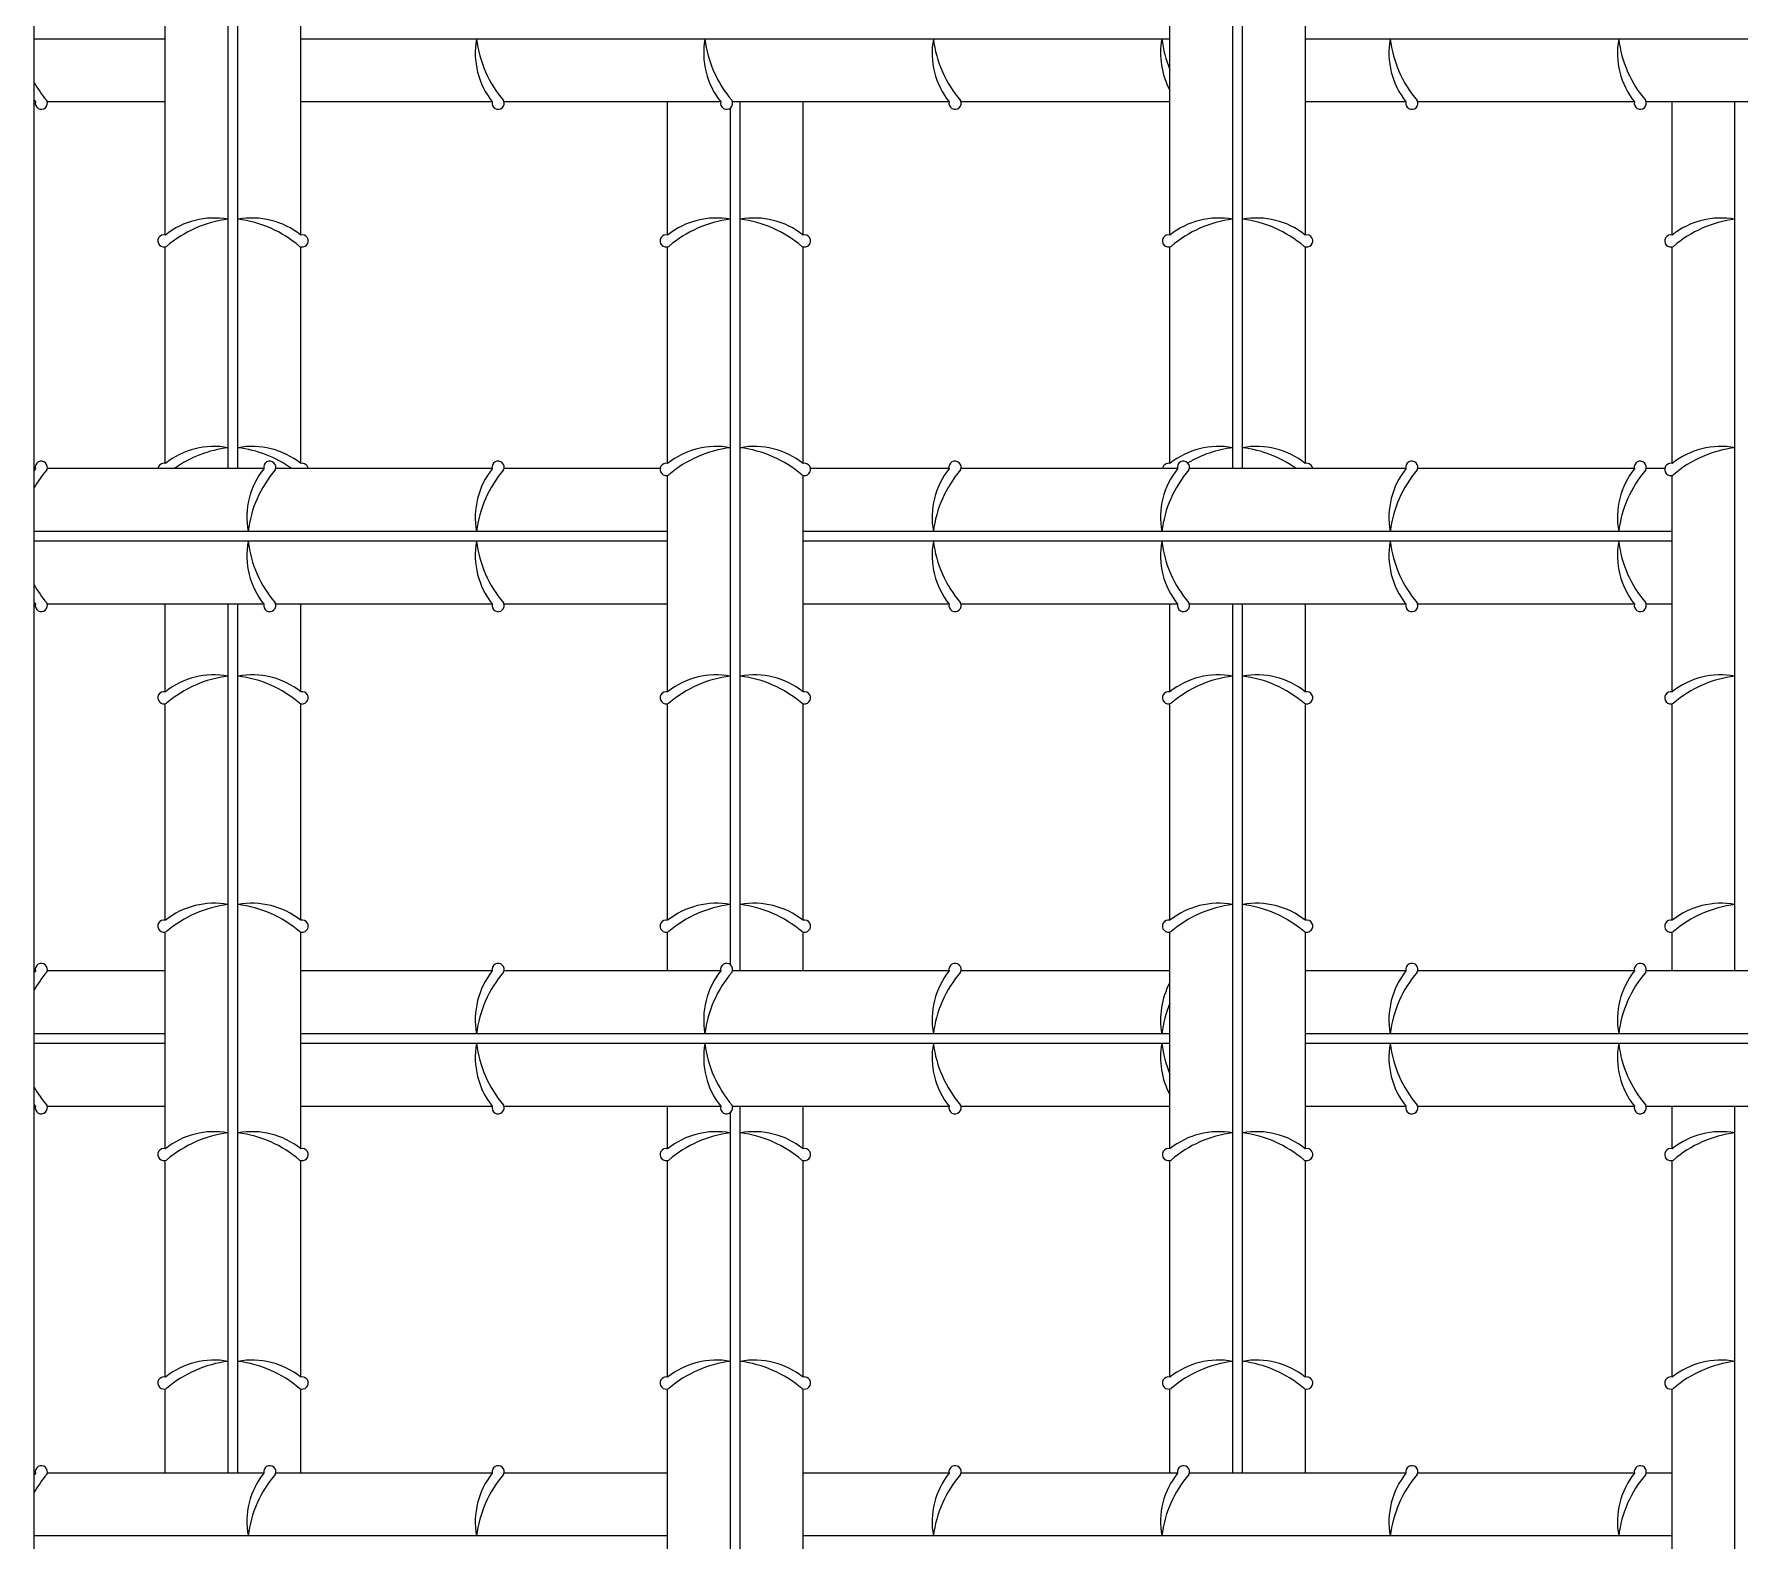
# Model space of a CAD drawing. Header units: millimetres. Extents: x -4774.1 to -4752.9, y -4666.5 to -4651.
# Drawn here: x -4761.514 to -4760.564, y -4660.878 to -4660.038 of the extents above; entities that cross this region are included whole.
import ezdxf

# ---------------------------------------------------------------- set-up
doc = ezdxf.new("R2010")
doc.units = ezdxf.units.MM
doc.header["$LTSCALE"] = 10
doc.layers.add('Termotécnica', color=7, linetype='Continuous')

msp = doc.modelspace()

# ---------------------------------------------------------------- linework, layer by layer
at = {"layer": 'Termotécnica', "color": 2}
msp.add_line((-4761.51441, -4661.56115), (-4761.51441, -4658.00395), dxfattribs=at)
at = {"layer": 'Termotécnica', "color": 1}
for p, q in [((-4761.40626, -4660.28013), (-4761.40626, -4659.79569)), ((-4761.40078, -4660.28013), (-4761.40078, -4659.79569)), ((-4760.84626, -4660.28013), (-4760.84626, -4659.79569)), ((-4760.84078, -4660.28013), (-4760.84078, -4659.79569)), ((-4761.4413, -4660.14991), (-4761.4413, -4660.02917)), ((-4761.36574, -4660.14991), (-4761.36574, -4660.02917)), ((-4760.8813, -4660.14991), (-4760.8813, -4660.02917)), ((-4760.80574, -4660.14991), (-4760.80574, -4660.02917)), ((-4761.4413, -4660.04065), (-4761.51441, -4660.04065)), ((-4760.8813, -4660.04065), (-4761.36574, -4660.04065)), ((-4760.3213, -4660.04065), (-4760.80574, -4660.04065)), ((-4761.5137, -4660.07569), (-4761.51441, -4660.07569)), ((-4761.4413, -4660.07569), (-4761.5071, -4660.07569)), ((-4761.25902, -4660.07569), (-4761.36574, -4660.07569)), ((-4761.13168, -4660.07569), (-4761.25242, -4660.07569)), ((-4761.1613, -4660.14991), (-4761.1613, -4660.07569)), ((-4761.12626, -4660.55673), (-4761.12626, -4660.0791)), ((-4761.00435, -4660.07569), (-4761.12508, -4660.07569)), ((-4761.12078, -4660.56013), (-4761.12078, -4660.07569)), ((-4761.08574, -4660.14991), (-4761.08574, -4660.07569)), ((-4760.8813, -4660.07569), (-4760.99774, -4660.07569)), ((-4760.74967, -4660.07569), (-4760.80574, -4660.07569)), ((-4760.62233, -4660.07569), (-4760.74307, -4660.07569)), ((-4760.49499, -4660.07569), (-4760.61573, -4660.07569)), ((-4760.6013, -4660.14991), (-4760.6013, -4660.07569)), ((-4760.56626, -4660.56013), (-4760.56626, -4660.07569)), ((-4761.4413, -4660.27725), (-4761.4413, -4660.15651)), ((-4761.36574, -4660.27725), (-4761.36574, -4660.15651)), ((-4761.1613, -4660.27725), (-4761.1613, -4660.15651)), ((-4761.08574, -4660.27725), (-4761.08574, -4660.15651)), ((-4760.8813, -4660.27725), (-4760.8813, -4660.15651)), ((-4760.80574, -4660.27725), (-4760.80574, -4660.15651)), ((-4760.6013, -4660.27725), (-4760.6013, -4660.15651)), ((-4761.5137, -4660.28013), (-4761.51441, -4660.28013)), ((-4761.38636, -4660.28013), (-4761.5071, -4660.28013)), ((-4761.25902, -4660.28013), (-4761.37976, -4660.28013)), ((-4761.16543, -4660.28013), (-4761.25242, -4660.28013)), ((-4761.1613, -4660.40458), (-4761.1613, -4660.28385)), ((-4761.08574, -4660.40458), (-4761.08574, -4660.28385)), ((-4761.00435, -4660.28013), (-4761.08161, -4660.28013)), ((-4760.87701, -4660.28013), (-4760.99774, -4660.28013)), ((-4760.74967, -4660.28013), (-4760.8704, -4660.28013)), ((-4760.62233, -4660.28013), (-4760.74307, -4660.28013)), ((-4760.60543, -4660.28013), (-4760.61573, -4660.28013)), ((-4760.6013, -4660.40458), (-4760.6013, -4660.28385)), ((-4761.1613, -4660.31518), (-4761.51441, -4660.31518)), ((-4761.1613, -4660.32065), (-4761.51441, -4660.32065)), ((-4760.6013, -4660.31518), (-4761.08574, -4660.31518)), ((-4760.6013, -4660.32065), (-4761.08574, -4660.32065)), ((-4761.5137, -4660.35569), (-4761.51441, -4660.35569)), ((-4761.38636, -4660.35569), (-4761.5071, -4660.35569)), ((-4761.4413, -4660.40458), (-4761.4413, -4660.35569)), ((-4761.40626, -4660.84013), (-4761.40626, -4660.35569)), ((-4761.40078, -4660.84013), (-4761.40078, -4660.35569)), ((-4761.25902, -4660.35569), (-4761.37976, -4660.35569)), ((-4761.36574, -4660.40458), (-4761.36574, -4660.35569)), ((-4761.1613, -4660.35569), (-4761.25242, -4660.35569)), ((-4761.00435, -4660.35569), (-4761.08574, -4660.35569)), ((-4760.87701, -4660.35569), (-4760.99774, -4660.35569)), ((-4760.8813, -4660.40458), (-4760.8813, -4660.35569)), ((-4760.74967, -4660.35569), (-4760.8704, -4660.35569)), ((-4760.84626, -4660.84013), (-4760.84626, -4660.35569)), ((-4760.84078, -4660.84013), (-4760.84078, -4660.35569)), ((-4760.80574, -4660.40458), (-4760.80574, -4660.35569)), ((-4760.62233, -4660.35569), (-4760.74307, -4660.35569)), ((-4760.6013, -4660.35569), (-4760.61573, -4660.35569)), ((-4761.4413, -4660.53192), (-4761.4413, -4660.41119)), ((-4761.36574, -4660.53192), (-4761.36574, -4660.41119)), ((-4761.1613, -4660.53192), (-4761.1613, -4660.41119)), ((-4761.08574, -4660.53192), (-4761.08574, -4660.41119)), ((-4760.8813, -4660.53192), (-4760.8813, -4660.41119)), ((-4760.80574, -4660.53192), (-4760.80574, -4660.41119)), ((-4760.6013, -4660.53192), (-4760.6013, -4660.41119)), ((-4761.4413, -4660.65926), (-4761.4413, -4660.53853)), ((-4761.36574, -4660.65926), (-4761.36574, -4660.53853)), ((-4761.1613, -4660.56013), (-4761.1613, -4660.53853)), ((-4761.08574, -4660.56013), (-4761.08574, -4660.53853)), ((-4760.8813, -4660.65926), (-4760.8813, -4660.53853)), ((-4760.80574, -4660.65926), (-4760.80574, -4660.53853)), ((-4760.6013, -4660.56013), (-4760.6013, -4660.53853)), ((-4761.5137, -4660.56013), (-4761.51441, -4660.56013)), ((-4761.4413, -4660.56013), (-4761.5071, -4660.56013)), ((-4761.25902, -4660.56013), (-4761.36574, -4660.56013)), ((-4761.13168, -4660.56013), (-4761.25242, -4660.56013)), ((-4761.00435, -4660.56013), (-4761.12508, -4660.56013)), ((-4760.8813, -4660.56013), (-4760.99774, -4660.56013)), ((-4760.74967, -4660.56013), (-4760.80574, -4660.56013)), ((-4760.62233, -4660.56013), (-4760.74307, -4660.56013)), ((-4760.49499, -4660.56013), (-4760.61573, -4660.56013)), ((-4761.4413, -4660.59518), (-4761.51441, -4660.59518)), ((-4760.8813, -4660.59518), (-4761.36574, -4660.59518)), ((-4760.3213, -4660.59518), (-4760.80574, -4660.59518)), ((-4761.4413, -4660.60065), (-4761.51441, -4660.60065)), ((-4760.8813, -4660.60065), (-4761.36574, -4660.60065)), ((-4760.3213, -4660.60065), (-4760.80574, -4660.60065)), ((-4761.5137, -4660.63569), (-4761.51441, -4660.63569)), ((-4761.4413, -4660.63569), (-4761.5071, -4660.63569)), ((-4761.25902, -4660.63569), (-4761.36574, -4660.63569)), ((-4761.13168, -4660.63569), (-4761.25242, -4660.63569)), ((-4761.1613, -4660.65926), (-4761.1613, -4660.63569)), ((-4761.00435, -4660.63569), (-4761.12508, -4660.63569)), ((-4761.12078, -4661.12013), (-4761.12078, -4660.63569)), ((-4761.08574, -4660.65926), (-4761.08574, -4660.63569)), ((-4760.8813, -4660.63569), (-4760.99774, -4660.63569)), ((-4760.74967, -4660.63569), (-4760.80574, -4660.63569)), ((-4760.62233, -4660.63569), (-4760.74307, -4660.63569)), ((-4760.49499, -4660.63569), (-4760.61573, -4660.63569)), ((-4760.6013, -4660.65926), (-4760.6013, -4660.63569)), ((-4760.56626, -4661.12013), (-4760.56626, -4660.63569)), ((-4761.12626, -4661.11673), (-4761.12626, -4660.6391)), ((-4761.4413, -4660.7866), (-4761.4413, -4660.66586)), ((-4761.36574, -4660.7866), (-4761.36574, -4660.66586)), ((-4761.1613, -4660.7866), (-4761.1613, -4660.66586)), ((-4761.08574, -4660.7866), (-4761.08574, -4660.66586)), ((-4760.8813, -4660.7866), (-4760.8813, -4660.66586)), ((-4760.80574, -4660.7866), (-4760.80574, -4660.66586)), ((-4760.6013, -4660.7866), (-4760.6013, -4660.66586)), ((-4761.4413, -4660.84013), (-4761.4413, -4660.7932)), ((-4761.36574, -4660.84013), (-4761.36574, -4660.7932)), ((-4761.1613, -4660.91394), (-4761.1613, -4660.7932)), ((-4761.08574, -4660.91394), (-4761.08574, -4660.7932)), ((-4760.8813, -4660.84013), (-4760.8813, -4660.7932)), ((-4760.80574, -4660.84013), (-4760.80574, -4660.7932)), ((-4760.6013, -4660.91394), (-4760.6013, -4660.7932)), ((-4761.5137, -4660.84013), (-4761.51441, -4660.84013)), ((-4761.38636, -4660.84013), (-4761.5071, -4660.84013)), ((-4761.25902, -4660.84013), (-4761.37976, -4660.84013)), ((-4761.1613, -4660.84013), (-4761.25242, -4660.84013)), ((-4761.00435, -4660.84013), (-4761.08574, -4660.84013)), ((-4760.87701, -4660.84013), (-4760.99774, -4660.84013)), ((-4760.74967, -4660.84013), (-4760.8704, -4660.84013)), ((-4760.62233, -4660.84013), (-4760.74307, -4660.84013)), ((-4760.6013, -4660.84013), (-4760.61573, -4660.84013)), ((-4761.1613, -4660.87518), (-4761.51441, -4660.87518)), ((-4760.6013, -4660.87518), (-4761.08574, -4660.87518))]:
    msp.add_line(p, q, dxfattribs=at)
for centre, radius, start, end in [((-4761.22499, -4660.04852), 0.04351, 169.57076, 218.5566), ((-4761.20372, -4660.03293), 0.06452, 186.86839, 220.62305), ((-4761.09765, -4660.04852), 0.04351, 169.57076, 218.5566), ((-4761.07638, -4660.03293), 0.06452, 186.86839, 220.62305), ((-4760.97031, -4660.04852), 0.04351, 169.57076, 218.5566), ((-4760.94904, -4660.03293), 0.06452, 186.86839, 220.62305), ((-4760.84297, -4660.04852), 0.04351, 169.57076, 208.24961), ((-4760.82171, -4660.03293), 0.06452, 186.86839, 202.5347), ((-4760.71564, -4660.04852), 0.04351, 169.57076, 218.5566), ((-4760.69437, -4660.03293), 0.06452, 186.86839, 220.62305), ((-4760.5883, -4660.04852), 0.04351, 169.57076, 218.5566), ((-4760.56703, -4660.03293), 0.06452, 186.86839, 220.62305), ((-4761.4584, -4660.03293), 0.06452, 209.75256, 220.62305), ((-4761.47967, -4660.04852), 0.04351, 217.00027, 218.5566), ((-4761.5104, -4660.07646), 0.00339, 166.04615, 26.62573), ((-4761.25572, -4660.07646), 0.00339, 166.04615, 26.62573), ((-4761.12838, -4660.07646), 0.00339, 166.04615, 26.62573), ((-4761.00104, -4660.07646), 0.00339, 166.04615, 26.62573), ((-4760.74637, -4660.07646), 0.00339, 166.04615, 26.62573), ((-4760.61903, -4660.07646), 0.00339, 166.04615, 26.62573), ((-4761.41413, -4660.18394), 0.04351, 79.57076, 128.5566), ((-4761.39854, -4660.20521), 0.06452, 96.86839, 130.62305), ((-4761.39291, -4660.18394), 0.04351, 51.4434, 100.42924), ((-4761.4085, -4660.20521), 0.06452, 49.37695, 83.13161), ((-4761.13413, -4660.18394), 0.04351, 79.57076, 128.5566), ((-4761.11854, -4660.20521), 0.06452, 96.86839, 130.62305), ((-4761.11291, -4660.18394), 0.04351, 51.4434, 100.42924), ((-4761.1285, -4660.20521), 0.06452, 49.37695, 83.13161), ((-4760.85413, -4660.18394), 0.04351, 79.57076, 128.5566), ((-4760.83854, -4660.20521), 0.06452, 96.86839, 130.62305), ((-4760.83291, -4660.18394), 0.04351, 51.4434, 100.42924), ((-4760.8485, -4660.20521), 0.06452, 49.37695, 83.13161), ((-4760.57413, -4660.18394), 0.04351, 79.57076, 128.5566), ((-4760.55854, -4660.20521), 0.06452, 96.86839, 130.62305), ((-4761.44207, -4660.15321), 0.00339, 76.04615, 296.62573), ((-4761.36497, -4660.15321), 0.00339, 243.37427, 103.95385), ((-4761.16207, -4660.15321), 0.00339, 76.04615, 296.62573), ((-4761.08497, -4660.15321), 0.00339, 243.37427, 103.95385), ((-4760.88207, -4660.15321), 0.00339, 76.04615, 296.62573), ((-4760.80497, -4660.15321), 0.00339, 243.37427, 103.95385), ((-4760.60207, -4660.15321), 0.00339, 76.04615, 296.62573), ((-4761.41413, -4660.31128), 0.04351, 79.57076, 128.5566), ((-4761.39854, -4660.33255), 0.06452, 96.86839, 125.66714), ((-4761.39291, -4660.31128), 0.04351, 51.4434, 100.42924), ((-4761.4085, -4660.33255), 0.06452, 54.33286, 83.13161), ((-4761.13413, -4660.31128), 0.04351, 79.57076, 128.5566), ((-4761.11854, -4660.33255), 0.06452, 96.86839, 130.62305), ((-4761.11291, -4660.31128), 0.04351, 51.4434, 100.42924), ((-4761.1285, -4660.33255), 0.06452, 49.37695, 83.13161), ((-4760.85413, -4660.31128), 0.04351, 79.57076, 128.5566), ((-4760.83854, -4660.33255), 0.06452, 96.86839, 120.52293), ((-4760.83291, -4660.31128), 0.04351, 51.4434, 100.42924), ((-4760.8485, -4660.33255), 0.06452, 54.33286, 83.13161), ((-4760.57413, -4660.31128), 0.04351, 79.57076, 128.5566), ((-4760.55854, -4660.33255), 0.06452, 96.86839, 130.62305), ((-4761.47967, -4660.3073), 0.04351, 141.4434, 142.99973), ((-4761.4584, -4660.32289), 0.06452, 139.37695, 150.24744), ((-4761.5104, -4660.27936), 0.00339, 333.37427, 193.95385), ((-4761.44207, -4660.28055), 0.00339, 76.04615, 172.95227), ((-4761.35233, -4660.3073), 0.04351, 141.4434, 190.42924), ((-4761.33106, -4660.32289), 0.06452, 139.37695, 173.13161), ((-4761.38306, -4660.27936), 0.00339, 333.37427, 193.95385), ((-4761.36497, -4660.28055), 0.00339, 7.04773, 103.95385), ((-4761.22499, -4660.3073), 0.04351, 141.4434, 190.42924), ((-4761.20372, -4660.32289), 0.06452, 139.37695, 173.13161), ((-4761.25572, -4660.27936), 0.00339, 333.37427, 193.95385), ((-4761.16207, -4660.28055), 0.00339, 76.04615, 296.62573), ((-4761.08497, -4660.28055), 0.00339, 243.37427, 103.95385), ((-4760.97031, -4660.3073), 0.04351, 141.4434, 190.42924), ((-4760.94904, -4660.32289), 0.06452, 139.37695, 173.13161), ((-4761.00104, -4660.27936), 0.00339, 333.37427, 193.95385), ((-4760.84297, -4660.3073), 0.04351, 141.4434, 190.42924), ((-4760.82171, -4660.32289), 0.06452, 139.37695, 173.13161), ((-4760.88207, -4660.28055), 0.00339, 76.04615, 172.95227), ((-4760.87371, -4660.27936), 0.00339, 333.37427, 193.95385), ((-4760.80497, -4660.28055), 0.00339, 7.04773, 103.95385), ((-4760.71564, -4660.3073), 0.04351, 141.4434, 190.42924), ((-4760.69437, -4660.32289), 0.06452, 139.37695, 173.13161), ((-4760.74637, -4660.27936), 0.00339, 333.37427, 193.95385), ((-4760.5883, -4660.3073), 0.04351, 141.4434, 190.42924), ((-4760.56703, -4660.32289), 0.06452, 139.37695, 173.13161), ((-4760.61903, -4660.27936), 0.00339, 333.37427, 193.95385), ((-4760.60207, -4660.28055), 0.00339, 76.04615, 296.62573), ((-4761.35233, -4660.32852), 0.04351, 169.57076, 218.5566), ((-4761.33106, -4660.31293), 0.06452, 186.86839, 220.62305), ((-4761.22499, -4660.32852), 0.04351, 169.57076, 218.5566), ((-4761.20372, -4660.31293), 0.06452, 186.86839, 220.62305), ((-4760.97031, -4660.32852), 0.04351, 169.57076, 218.5566), ((-4760.94904, -4660.31293), 0.06452, 186.86839, 220.62305), ((-4760.84297, -4660.32852), 0.04351, 169.57076, 218.5566), ((-4760.82171, -4660.31293), 0.06452, 186.86839, 220.62305), ((-4760.71564, -4660.32852), 0.04351, 169.57076, 218.5566), ((-4760.69437, -4660.31293), 0.06452, 186.86839, 220.62305), ((-4760.5883, -4660.32852), 0.04351, 169.57076, 218.5566), ((-4760.56703, -4660.31293), 0.06452, 186.86839, 220.62305), ((-4761.4584, -4660.31293), 0.06452, 209.75256, 220.62305), ((-4761.47967, -4660.32852), 0.04351, 217.00027, 218.5566), ((-4761.5104, -4660.35646), 0.00339, 166.04615, 26.62573), ((-4761.38306, -4660.35646), 0.00339, 166.04615, 26.62573), ((-4761.25572, -4660.35646), 0.00339, 166.04615, 26.62573), ((-4761.00104, -4660.35646), 0.00339, 166.04615, 26.62573), ((-4760.87371, -4660.35646), 0.00339, 166.04615, 26.62573), ((-4760.74637, -4660.35646), 0.00339, 166.04615, 26.62573), ((-4760.61903, -4660.35646), 0.00339, 166.04615, 26.62573), ((-4761.41413, -4660.43862), 0.04351, 79.57076, 128.5566), ((-4761.39854, -4660.45989), 0.06452, 96.86839, 130.62305), ((-4761.39291, -4660.43862), 0.04351, 51.4434, 100.42924), ((-4761.4085, -4660.45989), 0.06452, 49.37695, 83.13161), ((-4761.13413, -4660.43862), 0.04351, 79.57076, 128.5566), ((-4761.11854, -4660.45989), 0.06452, 96.86839, 130.62305), ((-4761.11291, -4660.43862), 0.04351, 51.4434, 100.42924), ((-4761.1285, -4660.45989), 0.06452, 49.37695, 83.13161), ((-4760.85413, -4660.43862), 0.04351, 79.57076, 128.5566), ((-4760.83854, -4660.45989), 0.06452, 96.86839, 130.62305), ((-4760.83291, -4660.43862), 0.04351, 51.4434, 100.42924), ((-4760.8485, -4660.45989), 0.06452, 49.37695, 83.13161), ((-4760.57413, -4660.43862), 0.04351, 79.57076, 128.5566), ((-4760.55854, -4660.45989), 0.06452, 96.86839, 130.62305), ((-4761.44207, -4660.40789), 0.00339, 76.04615, 296.62573), ((-4761.36497, -4660.40789), 0.00339, 243.37427, 103.95385), ((-4761.16207, -4660.40789), 0.00339, 76.04615, 296.62573), ((-4761.08497, -4660.40789), 0.00339, 243.37427, 103.95385), ((-4760.88207, -4660.40789), 0.00339, 76.04615, 296.62573), ((-4760.80497, -4660.40789), 0.00339, 243.37427, 103.95385), ((-4760.60207, -4660.40789), 0.00339, 76.04615, 296.62573), ((-4761.41413, -4660.56596), 0.04351, 79.57076, 128.5566), ((-4761.39291, -4660.56596), 0.04351, 51.4434, 100.42924), ((-4761.13413, -4660.56596), 0.04351, 79.57076, 128.5566), ((-4761.11291, -4660.56596), 0.04351, 51.4434, 100.42924), ((-4760.85413, -4660.56596), 0.04351, 79.57076, 128.5566), ((-4760.83291, -4660.56596), 0.04351, 51.4434, 100.42924), ((-4760.57413, -4660.56596), 0.04351, 79.57076, 128.5566), ((-4761.44207, -4660.53522), 0.00339, 76.04615, 296.62573), ((-4761.39854, -4660.58723), 0.06452, 96.86839, 130.62305), ((-4761.4085, -4660.58723), 0.06452, 49.37695, 83.13161), ((-4761.36497, -4660.53522), 0.00339, 243.37427, 103.95385), ((-4761.16207, -4660.53522), 0.00339, 76.04615, 296.62573), ((-4761.11854, -4660.58723), 0.06452, 96.86839, 130.62305), ((-4761.1285, -4660.58723), 0.06452, 49.37695, 83.13161), ((-4761.08497, -4660.53522), 0.00339, 243.37427, 103.95385), ((-4760.88207, -4660.53522), 0.00339, 76.04615, 296.62573), ((-4760.83854, -4660.58723), 0.06452, 96.86839, 130.62305), ((-4760.8485, -4660.58723), 0.06452, 49.37695, 83.13161), ((-4760.80497, -4660.53522), 0.00339, 243.37427, 103.95385), ((-4760.60207, -4660.53522), 0.00339, 76.04615, 296.62573), ((-4760.55854, -4660.58723), 0.06452, 96.86839, 130.62305), ((-4761.47967, -4660.5873), 0.04351, 141.4434, 142.99973), ((-4761.5104, -4660.55936), 0.00339, 333.37427, 193.95385), ((-4761.22499, -4660.5873), 0.04351, 141.4434, 190.42924), ((-4761.25572, -4660.55936), 0.00339, 333.37427, 193.95385), ((-4761.09765, -4660.5873), 0.04351, 141.4434, 190.42924), ((-4761.12838, -4660.55936), 0.00339, 333.37427, 193.95385), ((-4760.97031, -4660.5873), 0.04351, 141.4434, 190.42924), ((-4761.00104, -4660.55936), 0.00339, 333.37427, 193.95385), ((-4760.71564, -4660.5873), 0.04351, 141.4434, 190.42924), ((-4760.74637, -4660.55936), 0.00339, 333.37427, 193.95385), ((-4760.5883, -4660.5873), 0.04351, 141.4434, 190.42924), ((-4760.61903, -4660.55936), 0.00339, 333.37427, 193.95385), ((-4761.4584, -4660.60289), 0.06452, 139.37695, 150.24744), ((-4761.20372, -4660.60289), 0.06452, 139.37695, 173.13161), ((-4761.07638, -4660.60289), 0.06452, 139.37695, 173.13161), ((-4760.94904, -4660.60289), 0.06452, 139.37695, 173.13161), ((-4760.84297, -4660.5873), 0.04351, 151.75039, 190.42924), ((-4760.69437, -4660.60289), 0.06452, 139.37695, 173.13161), ((-4760.56703, -4660.60289), 0.06452, 139.37695, 173.13161), ((-4760.82171, -4660.60289), 0.06452, 157.4653, 173.13161), ((-4761.22499, -4660.60852), 0.04351, 169.57076, 218.5566), ((-4761.20372, -4660.59293), 0.06452, 186.86839, 220.62305), ((-4761.09765, -4660.60852), 0.04351, 169.57076, 218.5566), ((-4761.07638, -4660.59293), 0.06452, 186.86839, 220.62305), ((-4760.97031, -4660.60852), 0.04351, 169.57076, 218.5566), ((-4760.94904, -4660.59293), 0.06452, 186.86839, 220.62305), ((-4760.84297, -4660.60852), 0.04351, 169.57076, 208.24961), ((-4760.82171, -4660.59293), 0.06452, 186.86839, 202.5347), ((-4760.71564, -4660.60852), 0.04351, 169.57076, 218.5566), ((-4760.69437, -4660.59293), 0.06452, 186.86839, 220.62305), ((-4760.5883, -4660.60852), 0.04351, 169.57076, 218.5566), ((-4760.56703, -4660.59293), 0.06452, 186.86839, 220.62305), ((-4761.4584, -4660.59293), 0.06452, 209.75256, 220.62305), ((-4761.47967, -4660.60852), 0.04351, 217.00027, 218.5566), ((-4761.5104, -4660.63646), 0.00339, 166.04615, 26.62573), ((-4761.25572, -4660.63646), 0.00339, 166.04615, 26.62573), ((-4761.12838, -4660.63646), 0.00339, 166.04615, 26.62573), ((-4761.00104, -4660.63646), 0.00339, 166.04615, 26.62573), ((-4760.74637, -4660.63646), 0.00339, 166.04615, 26.62573), ((-4760.61903, -4660.63646), 0.00339, 166.04615, 26.62573), ((-4761.41413, -4660.6933), 0.04351, 79.57076, 128.5566), ((-4761.39854, -4660.71456), 0.06452, 96.86839, 130.62305), ((-4761.39291, -4660.6933), 0.04351, 51.4434, 100.42924), ((-4761.4085, -4660.71456), 0.06452, 49.37695, 83.13161), ((-4761.13413, -4660.6933), 0.04351, 79.57076, 128.5566), ((-4761.11854, -4660.71456), 0.06452, 96.86839, 130.62305), ((-4761.11291, -4660.6933), 0.04351, 51.4434, 100.42924), ((-4761.1285, -4660.71456), 0.06452, 49.37695, 83.13161), ((-4760.85413, -4660.6933), 0.04351, 79.57076, 128.5566), ((-4760.83854, -4660.71456), 0.06452, 96.86839, 130.62305), ((-4760.83291, -4660.6933), 0.04351, 51.4434, 100.42924), ((-4760.8485, -4660.71456), 0.06452, 49.37695, 83.13161), ((-4760.57413, -4660.6933), 0.04351, 79.57076, 128.5566), ((-4760.55854, -4660.71456), 0.06452, 96.86839, 130.62305), ((-4761.44207, -4660.66256), 0.00339, 76.04615, 296.62573), ((-4761.36497, -4660.66256), 0.00339, 243.37427, 103.95385), ((-4761.16207, -4660.66256), 0.00339, 76.04615, 296.62573), ((-4761.08497, -4660.66256), 0.00339, 243.37427, 103.95385), ((-4760.88207, -4660.66256), 0.00339, 76.04615, 296.62573), ((-4760.80497, -4660.66256), 0.00339, 243.37427, 103.95385), ((-4760.60207, -4660.66256), 0.00339, 76.04615, 296.62573), ((-4761.41413, -4660.82063), 0.04351, 79.57076, 128.5566), ((-4761.39854, -4660.8419), 0.06452, 96.86839, 130.62305), ((-4761.39291, -4660.82063), 0.04351, 51.4434, 100.42924), ((-4761.4085, -4660.8419), 0.06452, 49.37695, 83.13161), ((-4761.13413, -4660.82063), 0.04351, 79.57076, 128.5566), ((-4761.11854, -4660.8419), 0.06452, 96.86839, 130.62305), ((-4761.11291, -4660.82063), 0.04351, 51.4434, 100.42924), ((-4761.1285, -4660.8419), 0.06452, 49.37695, 83.13161), ((-4760.85413, -4660.82063), 0.04351, 79.57076, 128.5566), ((-4760.83854, -4660.8419), 0.06452, 96.86839, 130.62305), ((-4760.83291, -4660.82063), 0.04351, 51.4434, 100.42924), ((-4760.8485, -4660.8419), 0.06452, 49.37695, 83.13161), ((-4760.57413, -4660.82063), 0.04351, 79.57076, 128.5566), ((-4760.55854, -4660.8419), 0.06452, 96.86839, 130.62305), ((-4761.44207, -4660.7899), 0.00339, 76.04615, 296.62573), ((-4761.36497, -4660.7899), 0.00339, 243.37427, 103.95385), ((-4761.16207, -4660.7899), 0.00339, 76.04615, 296.62573), ((-4761.08497, -4660.7899), 0.00339, 243.37427, 103.95385), ((-4760.88207, -4660.7899), 0.00339, 76.04615, 296.62573), ((-4760.80497, -4660.7899), 0.00339, 243.37427, 103.95385), ((-4760.60207, -4660.7899), 0.00339, 76.04615, 296.62573), ((-4761.5104, -4660.83936), 0.00339, 333.37427, 193.95385), ((-4761.38306, -4660.83936), 0.00339, 333.37427, 193.95385), ((-4761.25572, -4660.83936), 0.00339, 333.37427, 193.95385), ((-4761.00104, -4660.83936), 0.00339, 333.37427, 193.95385), ((-4760.87371, -4660.83936), 0.00339, 333.37427, 193.95385), ((-4760.74637, -4660.83936), 0.00339, 333.37427, 193.95385), ((-4760.61903, -4660.83936), 0.00339, 333.37427, 193.95385), ((-4761.47967, -4660.8673), 0.04351, 141.4434, 142.99973), ((-4761.4584, -4660.88289), 0.06452, 139.37695, 150.24744), ((-4761.35233, -4660.8673), 0.04351, 141.4434, 190.42924), ((-4761.33106, -4660.88289), 0.06452, 139.37695, 173.13161), ((-4761.22499, -4660.8673), 0.04351, 141.4434, 190.42924), ((-4761.20372, -4660.88289), 0.06452, 139.37695, 173.13161), ((-4760.97031, -4660.8673), 0.04351, 141.4434, 190.42924), ((-4760.94904, -4660.88289), 0.06452, 139.37695, 173.13161), ((-4760.84297, -4660.8673), 0.04351, 141.4434, 190.42924), ((-4760.82171, -4660.88289), 0.06452, 139.37695, 173.13161), ((-4760.71564, -4660.8673), 0.04351, 141.4434, 190.42924), ((-4760.69437, -4660.88289), 0.06452, 139.37695, 173.13161), ((-4760.5883, -4660.8673), 0.04351, 141.4434, 190.42924), ((-4760.56703, -4660.88289), 0.06452, 139.37695, 173.13161)]:
    msp.add_arc(centre, radius, start, end, dxfattribs=at)

doc.saveas('drawing.dxf')
